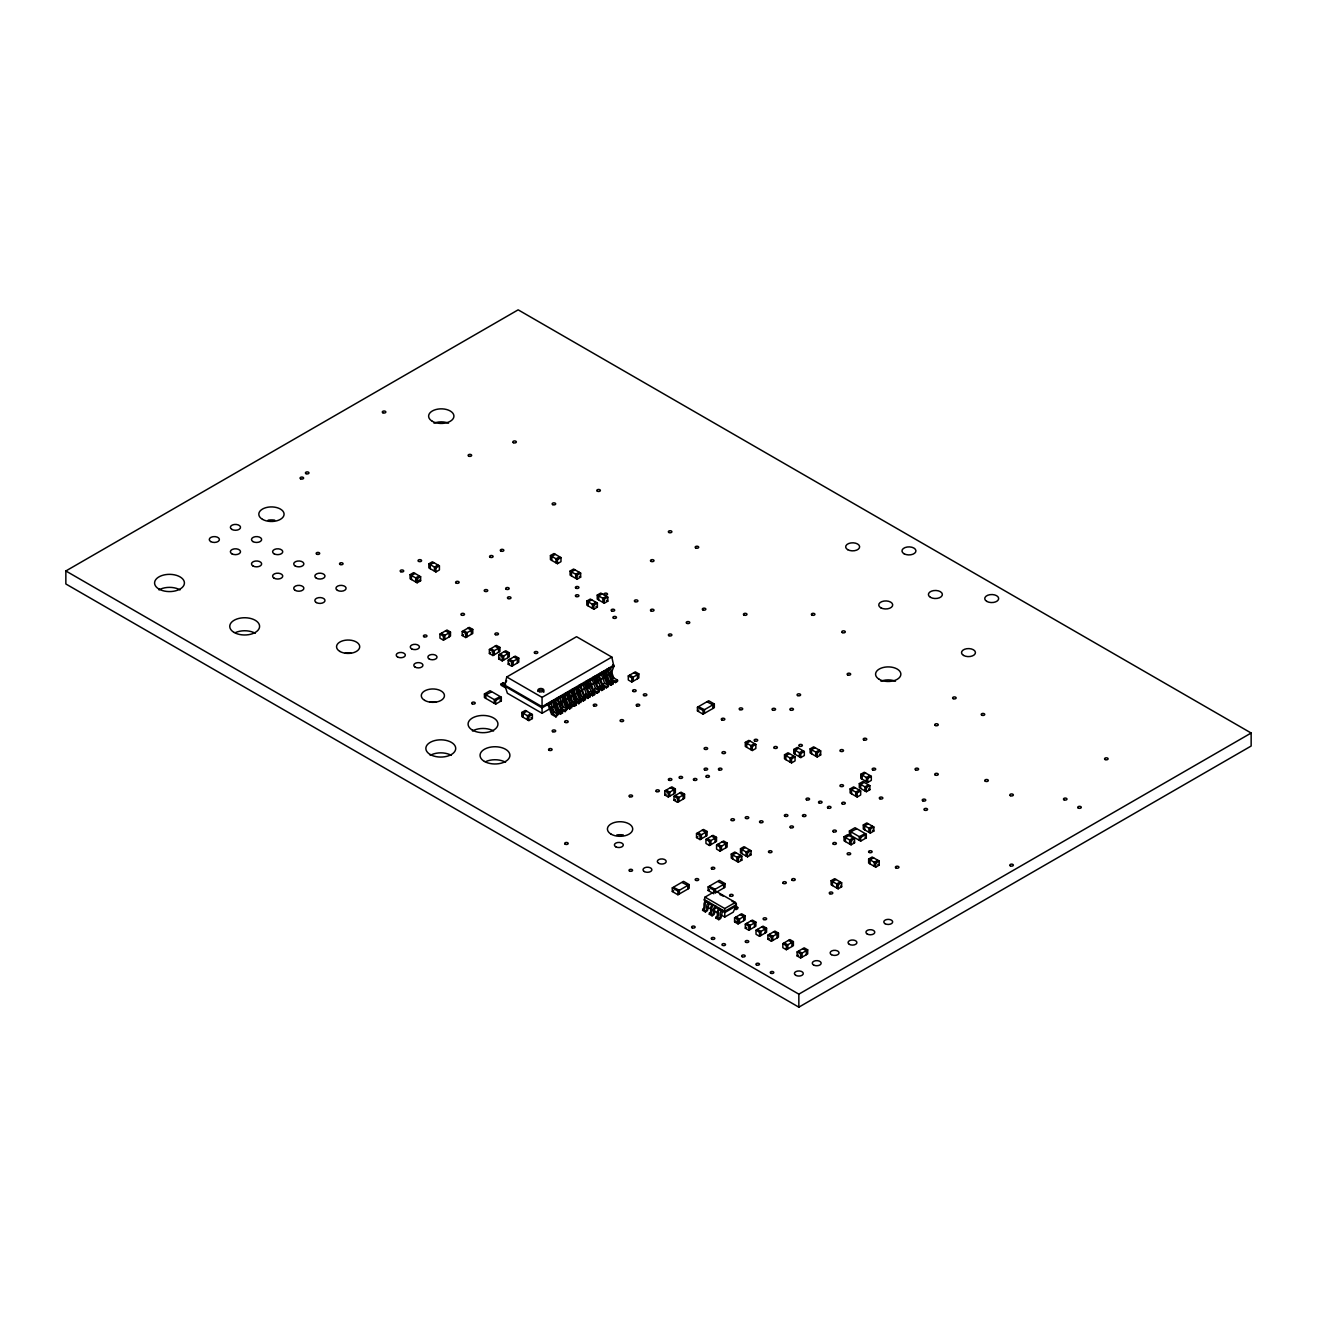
<?xml version="1.0" encoding="UTF-8"?>
<svg xmlns="http://www.w3.org/2000/svg" width="1317" height="1317" viewBox="0 0 1317 1317"><rect width="100%" height="100%" fill="white"/><g stroke="black" fill="none" stroke-linecap="round" stroke-linejoin="round"><path stroke-width="1.5" d="M703.986 908.137L704.002 903.972A2.486 1.432 -60 0 1 705.517 901.338L706.455 900.779L705.402 902.721M706.801 909.751L706.817 905.586A2.486 1.432 -60 0 1 708.332 902.968L709.27 902.408L707.855 909.125A1.745 1.004 -60 0 1 706.636 911.249L705.402 911.957L702.587 910.343L703.838 908.384M710.67 911.99L710.686 907.825A2.486 1.432 -60 0 1 712.201 905.207L713.139 904.647L711.937 906.804M713.485 913.619L713.501 909.454A2.486 1.432 -60 0 1 715.016 906.82L715.954 906.277L715.954 907.495L724.762 912.566L736.022 906.063L736.022 904.845L735.347 902.408L715.608 891.016L705.023 897.124L704.348 899.56L704.348 900.779L713.139 905.866M717.353 915.858L717.37 911.693A2.486 1.432 -60 0 1 718.901 909.059L719.823 908.5L718.621 910.656M718.423 911.249L718.423 915.216A1.745 1.004 -60 0 1 717.353 917.241M720.169 917.472L720.185 913.307A2.486 1.432 -60 0 1 721.716 910.689L722.638 910.129L721.239 916.846A1.745 1.004 -60 0 1 720.004 918.97L718.769 919.678L715.954 918.064L717.205 916.105M504.757 685.12L506.765 676.987L576.55 636.704L611.845 657.084L613.854 666.418L611.22 673.333L542.061 713.271L507.374 693.252L504.757 685.12L542.061 706.653L613.854 665.2L612.849 664.624M711.822 907.034L711.74 911.348A1.745 1.004 -60 0 1 710.653 913.389L709.27 914.196L710.522 912.253M705.253 902.935L705.039 907.495A1.745 1.004 -60 0 1 703.821 909.619L702.587 910.343M736.022 906.063L733.207 912.171L724.762 917.044L721.239 915.002M706.587 910.047L705.402 910.738L702.587 909.125M713.287 913.916L712.085 914.607L709.27 912.977M719.971 917.768L718.769 918.459L715.954 916.846M65.85 570.969L518.157 309.841L1251.15 733.026L1251.15 746.031L798.843 1007.159L65.85 583.974L65.85 570.969L798.843 994.154L1251.15 733.026M410.081 574.673L413.604 572.632L420.633 576.698L420.633 580.764L417.127 582.789L410.081 578.723L410.081 574.673L417.127 578.723L420.633 576.698M428.848 563.824L432.371 561.799L439.417 565.866L439.417 569.932L435.894 571.957L428.848 567.89L428.848 563.824L435.894 567.89L439.417 565.866M415.003 573.455L411.497 575.48L411.497 579.546M433.787 562.606L430.264 564.647L430.264 568.714M419.234 575.891L415.711 577.916L415.711 581.982L419.234 579.957L420.633 580.764M438.001 565.042L434.478 567.084L434.478 571.15M550.424 555.576L553.947 553.535L560.976 557.601L560.976 561.668L557.47 563.692L550.424 559.643L550.424 555.576L557.47 559.643L560.976 557.601M555.346 554.358L551.839 556.383L551.839 560.449M559.577 556.795L556.054 558.82L556.054 562.886M439.944 634.086L446.973 630.02L450.496 632.061L450.496 636.111L443.467 640.177L439.944 638.152L439.944 634.086L443.467 636.111L450.496 632.061M462.218 631.436L469.264 627.369L472.77 629.411L472.77 633.477L465.741 637.543L462.218 635.502L462.218 631.436L465.741 633.477L472.77 629.411M570.096 571.051L573.603 569.026L580.649 573.093L580.649 577.142L577.126 579.184L570.096 575.117L570.096 571.051L577.126 575.117L580.649 573.093M575.019 569.833L571.496 571.874L571.496 575.924M462.218 635.502L463.617 634.695M579.233 572.269L575.727 574.311L575.727 578.377M489.381 649.462L496.41 645.396L499.933 647.421L499.933 651.487L492.904 655.553L489.381 653.512L489.381 649.462L492.904 651.487L499.933 647.421M489.381 653.512L490.78 652.705M586.806 601.062L590.329 599.037L597.375 603.104L597.375 607.17L593.852 609.195L586.806 605.129L586.806 601.062L593.852 605.129L597.375 603.104M597.243 595.086L600.766 593.062L607.812 597.128L607.812 601.194L604.289 603.219L597.243 599.153L597.243 595.086L604.289 599.153L607.812 597.128M591.745 599.844L588.222 601.885L588.222 605.952M602.182 593.868L598.659 595.91L598.659 599.959M498.715 654.812L505.761 650.746L509.284 652.788L509.284 656.854L502.238 660.904L498.715 658.879L498.715 654.812L502.238 656.854L509.284 652.788M595.959 602.281L592.436 604.322L592.436 608.388M606.396 596.305L602.89 598.346L602.89 602.412M498.715 658.879L500.131 658.072M508.214 660.163L515.26 656.096L518.766 658.121L518.766 662.188L511.737 666.254L508.214 664.229L508.214 660.163L511.737 662.188L518.766 658.121M508.214 664.229L509.613 663.406M505.448 687.754L501.053 685.219L501.053 684L503.16 682.782L505.679 684.231M506.683 680.741L505.629 682.585M484.426 693.944L490.056 690.701L501.316 697.203L501.316 700.858L495.686 704.101L484.426 697.598L484.426 693.944L495.686 700.446L501.316 697.203M506.765 676.987L542.061 697.368L611.845 657.084M521.812 712.464L525.335 710.423L532.381 714.489L532.381 718.555L528.858 720.597L521.812 716.53L521.812 712.464L528.858 716.53L532.381 714.489M526.751 711.246L523.228 713.271L523.228 717.337M530.965 713.682L527.442 715.707L527.442 719.773M612.537 665.661L613.854 666.418L590.444 679.934L590.444 678.716L592.271 679.77L595.482 688.528L599.235 690.701L599.235 691.919L597.128 693.137L592.732 690.602L588.337 681.152L581.291 685.219L581.291 684L583.118 685.054L586.328 693.812L590.098 695.985L587.975 698.422L583.579 695.886L580.369 687.128L579.184 686.437L576.714 687.853L576.714 686.634L578.542 687.688L581.752 696.446L585.522 698.636L583.398 701.072L579.003 698.52L575.792 689.762L574.607 689.071L572.138 690.503L572.138 689.285L573.965 690.338L577.175 699.097L580.945 701.27L578.838 703.706L574.426 701.171L571.216 692.413L570.031 691.721L567.578 693.137L567.578 691.919L569.388 692.972L572.599 701.731L576.369 703.904L576.369 705.138L574.261 706.356L569.849 703.805L566.639 695.047L565.454 694.355L563.001 695.788L563.001 694.569L564.812 695.623L568.022 704.381L571.792 706.554L569.685 708.99L565.289 706.455L562.079 697.697L560.877 697.006L558.424 698.422L558.424 697.203L560.235 698.257L563.446 707.015L567.215 709.188L565.108 711.624L560.713 709.089L557.503 700.331L556.301 699.64L553.848 701.072L553.848 699.854L555.659 700.891L558.869 709.665L562.639 711.838L560.532 714.275L556.136 711.74L552.926 702.965L551.741 702.29L549.271 703.706L549.271 702.488L551.099 703.541L554.292 712.299L558.062 714.472L555.955 716.909L551.56 714.374L548.349 705.616L547.164 704.924L542.061 707.871L501.053 684M547.164 704.924L547.164 703.706L548.975 704.76L551.099 703.541M551.741 702.29L551.741 701.072L553.552 702.126L555.659 700.891M556.301 699.64L556.301 698.422L558.128 699.475L560.235 698.257M560.877 697.006L560.877 695.788L562.705 696.841L564.812 695.623M565.454 694.355L565.454 693.137L567.281 694.191L569.388 692.972M570.031 691.721L570.031 690.503L571.858 691.557L573.965 690.338M574.607 689.071L574.607 687.853L576.434 688.906L578.542 687.688M579.184 686.437L579.184 685.219L581.011 686.272L583.118 685.054M585.571 683.622L587.695 682.404L590.905 691.178L594.675 693.351L594.675 694.569L592.551 695.788L588.156 693.252L583.76 682.585L585.571 683.622L588.781 692.396L592.551 694.569L594.675 693.351M588.337 681.152L588.337 679.934L590.148 680.988L592.271 679.77M594.724 678.354L596.848 677.119L600.058 685.894L603.812 688.067L603.812 689.285L601.704 690.503L597.309 687.968L592.913 677.3L594.724 678.354L597.934 687.112L601.704 689.285L603.812 688.067M599.301 675.703L601.408 674.485L604.618 683.243L608.388 685.416L608.388 686.634L606.281 687.853L601.885 685.317L597.49 674.65L599.301 675.703L602.511 684.461L606.281 686.634L608.388 685.416M603.877 673.069L605.985 671.851L609.195 680.609L612.965 682.782L612.965 684L610.858 685.219L606.462 682.683L602.05 672.016L603.877 673.069L607.088 681.827L610.858 684L612.965 682.782M608.454 670.419L610.561 669.201L613.771 677.959L617.541 680.132L617.541 681.35L615.434 682.585L611.039 680.033L606.627 669.365L608.454 670.419L611.664 679.177L615.434 681.35L617.541 680.132M548.975 704.76L552.185 713.518L554.292 712.299M553.552 702.126L556.762 710.884L558.869 709.665M558.128 699.475L561.338 708.233L563.446 707.015M562.705 696.841L565.915 705.599L568.022 704.381M567.281 694.191L570.491 702.949L572.599 701.731M571.858 691.557L575.068 700.315L577.175 699.097M576.434 688.906L579.645 697.664L581.752 696.446M581.011 686.272L584.221 695.03L586.328 693.812M588.781 692.396L590.905 691.178M590.148 680.988L593.358 689.746L595.482 688.528M597.934 687.112L600.058 685.894M602.511 684.461L604.618 683.243M607.088 681.827L609.195 680.609M611.664 679.177L613.771 677.959M552.185 713.518L555.955 715.691L558.062 714.472M556.762 710.884L560.532 713.057L562.639 711.838M561.338 708.233L565.108 710.406L567.215 709.188M565.915 705.599L569.685 707.772L571.792 706.554M570.491 702.949L574.261 705.138L576.369 703.904M575.068 700.315L578.838 702.488L580.945 701.27M579.645 697.664L583.398 699.854L585.522 698.636M584.221 695.03L587.975 697.203L590.098 695.985M593.358 689.746L597.128 691.919L599.235 690.701M628.291 675.917L635.337 671.851L638.844 673.892L638.844 677.942L631.814 682.008L628.291 679.984L628.291 675.917L631.814 677.942L638.844 673.892M697.434 707.245L708.694 700.743L714.324 704.002L714.324 707.657L703.064 714.16L697.434 710.917L697.434 707.245L703.064 710.505L714.324 704.002M697.434 710.917L698.833 710.093M745.29 742.393L748.813 740.368L755.843 744.418L755.843 748.484L752.336 750.525L745.29 746.459L745.29 742.393L752.336 746.459L755.843 744.418M750.213 741.175L746.706 743.2L746.706 747.266M664.789 790.908L671.835 786.842L675.358 788.883L675.358 792.949L668.312 796.999L664.789 794.974L664.789 790.908L668.312 792.949L675.358 788.883M664.789 794.974L666.204 794.167M754.443 743.611L750.92 745.652L750.92 749.702M674.024 796.225L681.054 792.159L684.577 794.2L684.577 798.267L677.547 802.333L674.024 800.292L674.024 796.225L677.547 798.267L684.577 794.2M674.024 800.292L675.423 799.485M784.504 754.789L788.01 752.764L795.056 756.831L795.056 760.897L791.533 762.922L784.504 758.855L784.504 754.789L791.533 758.855L795.056 756.831M793.772 749.455L797.279 747.414L804.325 751.48L804.325 755.546L800.802 757.588L793.772 753.522L793.772 749.455L800.802 753.522L804.325 751.48M789.426 753.571L785.903 755.612L785.903 759.679M798.695 748.237L795.172 750.262L795.172 754.328M793.641 756.007L790.134 758.049L790.134 762.115M802.909 750.674L799.403 752.698L799.403 756.765M810.12 748.863L813.643 746.838L820.689 750.904L820.689 754.97L817.166 756.995L810.12 752.929L810.12 748.863L817.166 752.929L820.689 750.904M815.058 747.644L811.535 749.686L811.535 753.736M819.273 750.081L815.75 752.122L815.75 756.188M696.512 833.513L703.541 829.447L707.064 831.471L707.064 835.538L700.035 839.604L696.512 837.563L696.512 833.513L700.035 835.538L707.064 831.471M696.512 837.563L697.911 836.756M705.961 839.39L713.007 835.324L716.514 837.349L716.514 841.415L709.484 845.481L705.961 843.456L705.961 839.39L709.484 841.415L716.514 837.349M716.563 845.037L723.593 840.97L727.116 842.995L727.116 847.061L720.086 851.128L716.563 849.103L716.563 845.037L720.086 847.061L727.116 842.995M860.758 774.297L864.281 772.256L871.311 776.322L871.311 780.388L867.804 782.413L860.758 778.347L860.758 774.297L867.804 778.347L871.311 776.322M865.681 773.063L862.174 775.104L862.174 779.17M672.296 887.856L683.556 881.353L689.186 884.612L689.186 888.267L677.926 894.77L672.296 891.51L672.296 887.856L677.926 891.115L689.186 884.612M731.264 854.058L734.787 852.017L741.833 856.083L741.833 860.149L738.31 862.174L731.264 858.124L731.264 854.058L738.31 858.124L741.833 856.083M740.483 848.724L743.99 846.699L751.036 850.766L751.036 854.832L747.513 856.857L740.483 852.79L740.483 848.724L747.513 852.79L751.036 850.766M736.203 852.84L732.68 854.865L732.68 858.931M745.406 847.506L741.883 849.547L741.883 853.614M869.911 775.515L866.388 777.54L866.388 781.607M672.296 891.51L673.711 890.704M850.123 788.899L853.646 786.875L860.676 790.924L860.676 794.991L857.169 797.032L850.123 792.966L850.123 788.899L857.169 792.966L860.676 790.924M859.31 783.599L862.833 781.574L869.862 785.64L869.862 789.706L866.356 791.731L859.31 787.665L859.31 783.599L866.356 787.665L869.862 785.64M855.046 787.681L851.539 789.706L851.539 793.772M864.232 782.38L860.709 784.422L860.709 788.488M749.62 849.942L746.113 851.984L746.113 856.05M740.417 855.276L736.894 857.301L736.894 861.367M859.277 790.118L855.754 792.143L855.754 796.209M868.463 784.817L864.94 786.858L864.94 790.924M725.041 883.592L713.781 890.094L713.781 893.749L708.151 890.506L708.151 886.851L719.411 880.349L725.041 883.592L725.041 887.263L716.892 891.971M708.151 890.506L709.567 889.699M715.954 907.495L714.571 908.895L714.555 912.977A1.745 1.004 -60 0 1 713.32 915.117L712.085 915.825L709.27 914.196M849.399 830.961L855.029 827.702L866.29 834.204L866.29 837.859L860.659 841.119L849.399 834.616L849.399 830.961L860.659 837.464L866.29 834.204M863.293 824.969L866.8 822.927L873.846 826.994L873.846 831.06L870.323 833.101L863.293 829.035L863.293 824.969L870.323 829.035L873.846 826.994M844.032 836.723L847.555 834.682L854.585 838.748L854.585 842.814L851.078 844.839L844.032 840.773L844.032 836.723L851.078 840.773L854.585 838.748M868.216 823.751L864.693 825.775L864.693 829.842M848.955 835.488L845.448 837.53L845.448 841.596M705.023 897.124L724.762 908.532L735.347 902.408M733.898 903.627L734.837 903.1A2.486 1.432 -60 0 1 736.351 903.989L736.368 908.121M736.022 904.845L724.762 911.348L704.348 899.56M872.43 826.187L868.924 828.212L868.924 832.278M853.186 837.941L849.663 839.966L849.663 844.032M715.954 918.064L717.189 917.34M736.582 908.187L737.767 907.495L736.549 909.421A1.745 1.004 -60 0 1 735.314 908.714M734.573 917.834L741.603 913.768L745.126 915.792L745.126 919.859L738.08 923.925L734.573 921.9L734.573 917.834L738.08 919.859L745.126 915.792M734.573 921.9L735.973 921.077L739.495 923.118L739.495 919.052L735.973 917.011M745.307 924.155L752.353 920.089L755.876 922.114L755.876 926.18L748.83 930.246L745.307 928.205L745.307 924.155L748.83 926.18L755.876 922.114M745.307 928.205L746.723 927.398M831.109 880.711L834.632 878.669L841.662 882.736L841.662 886.802L838.139 888.827L831.109 884.761L831.109 880.711L838.139 884.761L841.662 882.736M868.644 859.03L872.167 857.005L879.213 861.055L879.213 865.121L875.69 867.162L868.644 863.096L868.644 859.03L875.69 863.096L879.213 861.055M836.032 879.493L832.509 881.517L832.509 885.584M873.583 857.811L870.06 859.836L870.06 863.903M756.024 930.214L763.053 926.147L766.576 928.189L766.576 932.255L759.53 936.305L756.024 934.28L756.024 930.214L759.53 932.255L766.576 928.189M840.262 881.929L836.739 883.954L836.739 888.02M877.797 860.248L874.274 862.273L874.274 866.339M767.893 935.152L774.923 931.086L778.446 933.111L778.446 937.177L771.4 941.243L767.893 939.219L767.893 935.152L771.4 937.177L778.446 933.111M767.893 939.219L769.293 938.395M782.841 943.631L789.871 939.564L793.394 941.606L793.394 945.672L786.348 949.722L782.841 947.697L782.841 943.631L786.348 945.672L793.394 941.606M797.131 951.895L804.177 947.828L807.7 949.853L807.7 953.92L800.654 957.986L797.131 955.961L797.131 951.895L800.654 953.92L807.7 949.853M797.131 955.961L798.546 955.138M721.272 895.478L721.469 895.379A2.486 1.432 -60 0 1 722.984 896.268M579.233 576.336L580.649 577.142M606.396 600.371L607.812 601.194M595.959 606.347L597.375 607.17M819.273 754.147L820.689 754.97M868.463 788.883L869.862 789.706M633.921 672.658L637.444 674.699L637.444 678.765M629.691 675.111L633.214 677.136L633.214 681.202M610.561 669.201L608.75 668.147L608.75 669.365M605.985 671.851L604.174 670.797L604.174 672.016M872.43 830.253L873.846 831.06M601.408 674.485L599.597 673.431L599.597 674.65M610.034 682.305L612.965 684M596.848 677.119L595.021 676.082L595.021 677.3M864.874 837.052L866.29 837.859M600.881 687.589L603.812 689.285M587.695 682.404L585.867 681.35L585.867 682.585M853.186 841.991L854.585 842.814M591.728 692.874L594.675 694.569M587.168 695.508L590.098 697.203M877.797 864.314L879.213 865.121M467.848 628.193L471.371 630.217L471.371 634.284M495.011 646.203L498.534 648.227L498.534 652.294M504.345 651.569L507.868 653.594L507.868 657.66M513.844 656.903L517.367 658.944L517.367 662.994M582.591 698.158L585.522 699.854M463.617 630.629L467.14 632.654L467.14 636.72M509.613 659.34L513.136 661.381L513.136 665.447M490.78 648.639L494.303 650.68L494.303 654.73M500.131 654.006L503.654 656.031L503.654 660.097M578.015 700.792L580.945 702.488M573.438 703.443L576.369 705.138M445.574 630.827L449.097 632.868L449.097 636.934M568.862 706.077L571.792 707.772M441.343 633.279L444.866 635.304L444.866 639.371M559.709 711.361L562.639 713.057M670.419 787.665L673.942 789.69L673.942 793.756M679.654 792.982L683.177 795.007L683.177 799.073M840.262 885.995L841.662 886.802M666.204 790.101L669.727 792.126L669.727 796.192M675.423 795.419L678.946 797.443L678.946 801.51M499.917 700.035L501.316 700.858M530.965 717.749L532.381 718.555M749.62 854.009L751.036 854.832M702.142 830.253L705.665 832.278L705.665 836.344M722.193 841.777L725.716 843.818L725.716 847.885M711.592 836.13L715.115 838.172L715.115 842.221M697.911 832.69L701.434 834.731L701.434 838.781M717.963 844.213L721.486 846.255L721.486 850.321M707.361 838.567L710.884 840.608L710.884 844.674M740.417 859.342L741.833 860.149M708.151 886.851L713.781 890.094M734.952 905.866L737.767 907.495M734.952 907.084L737.767 908.714M773.523 931.893L777.03 933.934L777.03 938M788.471 940.387L791.978 942.412L791.978 946.479M802.761 948.635L806.284 950.676L806.284 954.743M740.203 914.574L743.71 916.616L743.71 920.682M750.937 920.896L754.46 922.937L754.46 926.987M761.654 926.97L765.161 928.995L765.161 933.062M784.241 942.824L787.764 944.849L787.764 948.915M798.546 951.072L802.069 953.113L802.069 957.179M769.293 934.329L772.816 936.371L772.816 940.437M746.723 923.332L750.246 925.374L750.246 929.423M757.423 929.407L760.946 931.432L760.946 935.498M707.163 906.886L717.716 912.977M610.578 671.802L612.504 677.07M605.359 672.691L608.569 681.465M596.206 677.975L598.132 683.243M587.053 683.26L588.979 688.528M577.916 688.544L580.484 695.557M573.339 691.195L576.55 699.953M568.763 693.829L571.331 700.842M564.186 696.463L567.397 705.237M560.252 700.858L562.178 706.126M555.033 701.747L558.243 710.522M551.099 706.142L553.025 711.41M733.553 902.573L733.536 902.359A2.486 1.432 -60 0 0 732.022 901.486M720.185 894.852L720.169 894.638A2.486 1.432 -60 0 0 719.658 893.749M875.69 863.096L875.69 867.162M870.323 829.035L870.323 833.101M867.804 778.347L867.804 782.413M866.356 787.665L866.356 791.731M864.874 833.809L859.244 836.641L859.244 840.295M860.659 837.464L860.659 841.119M857.169 792.966L857.169 797.032M856.429 828.92L850.798 831.768L850.798 835.422M851.078 840.773L851.078 844.839M838.139 884.761L838.139 888.827M817.166 752.929L817.166 756.995M800.802 753.522L800.802 757.588M800.654 953.92L800.654 957.986M798.843 994.154L798.843 1007.159M791.533 758.855L791.533 762.922M786.348 945.672L786.348 949.722M771.4 937.177L771.4 941.243M759.53 932.255L759.53 936.305M752.336 746.459L752.336 750.525M748.83 926.18L748.83 930.246M747.513 852.79L747.513 856.857M738.31 858.124L738.31 862.174M738.08 919.859L738.08 923.925M724.762 908.532L724.762 917.044M723.642 888.07L723.642 884.415L718.012 881.567M720.086 847.061L720.086 851.128M718.769 918.459L718.769 919.678M715.608 891.016L715.608 893.058M715.197 892.531L715.197 889.288L709.567 886.44M712.909 708.464L712.909 704.809L707.278 701.961M712.085 914.607L712.085 915.825M709.484 841.415L709.484 845.481M705.402 910.738L705.402 911.957M704.463 713.353L704.463 709.682L698.833 706.85M703.064 710.505L703.064 714.16M700.035 835.538L700.035 839.604M687.787 889.074L687.787 885.419L682.157 882.571M679.342 893.963L679.342 890.292L673.711 887.46M677.926 891.115L677.926 894.77M677.547 798.267L677.547 802.333M668.312 792.949L668.312 796.999M631.814 677.942L631.814 682.008M615.434 681.35L615.434 682.585M610.858 684L610.858 685.219M606.281 686.634L606.281 687.853M604.289 599.153L604.289 603.219M601.704 689.285L601.704 690.503M597.128 691.919L597.128 693.137M593.852 605.129L593.852 609.195M592.551 694.569L592.551 695.788M587.975 697.203L587.975 698.422M583.398 699.854L583.398 701.072M578.838 702.488L578.838 703.706M577.126 575.117L577.126 579.184M574.261 705.138L574.261 706.356M569.685 707.772L569.685 708.99M565.108 710.406L565.108 711.624M560.532 713.057L560.532 714.275M557.47 559.643L557.47 563.692M555.955 715.691L555.955 716.909M542.061 697.368L542.061 713.271M528.858 716.53L528.858 720.597M511.737 662.188L511.737 666.254M503.16 682.782L503.16 684M502.238 656.854L502.238 660.904M499.917 696.792L494.287 699.64L494.287 703.294M495.686 700.446L495.686 704.101M492.904 651.487L492.904 655.553M491.471 691.919L485.841 694.767L485.841 698.422M465.741 633.477L465.741 637.543M443.467 636.111L443.467 640.177M435.894 567.89L435.894 571.957M417.127 578.723L417.127 582.789M880.958 681.218A12.643 7.293 0 0 1 895.494 681.218M434.017 423.185A12.643 7.293 0 0 1 448.554 423.185M616.784 834.962A12.643 7.293 0 0 1 623.336 834.962M268.174 520.166A12.643 7.293 0 0 1 274.71 520.166M158.945 589.884A14.931 8.626 0 0 1 180.05 589.884M235.562 632.539A14.931 8.626 0 0 1 255.235 633.279M430.247 755.365A14.915 8.61 0 0 1 451.336 755.365M485.874 761.539A14.915 8.61 0 0 1 505.547 762.263M472.474 730.984A14.915 8.61 0 0 1 493.579 730.984M345.12 653.248A11.59 6.7 0 0 1 351.129 653.248M429.869 702.175A11.59 6.7 0 0 1 435.861 702.175M537.995 691.392A2.98 1.729 0 0 1 541.649 690.174A2.98 1.729 0 0 1 543.756 692.281M879.295 679.358A12.643 7.293 0 0 0 900.433 676.082A12.643 7.293 0 0 0 884.958 667.143A12.643 7.293 0 0 0 879.295 679.358M432.338 421.308A12.643 7.293 0 0 0 453.492 418.032A12.643 7.293 0 0 0 438.018 409.093A12.643 7.293 0 0 0 432.338 421.308M611.121 834.171A12.643 7.293 0 0 0 632.275 830.912A12.643 7.293 0 0 0 616.784 821.973A12.643 7.293 0 0 0 611.121 834.171M262.511 519.359A12.643 7.293 0 0 0 283.649 516.099A12.643 7.293 0 0 0 268.174 507.16A12.643 7.293 0 0 0 262.511 519.359M615.714 846.782A4.428 2.552 0 0 0 623.139 845.646A4.428 2.552 0 0 0 617.706 842.501A4.428 2.552 0 0 0 615.714 846.782M644.326 871.558A4.428 2.552 0 0 0 651.734 870.405A4.428 2.552 0 0 0 646.318 867.277A4.428 2.552 0 0 0 644.326 871.558M658.632 863.293A4.428 2.552 0 0 0 666.04 862.158A4.428 2.552 0 0 0 660.607 859.013A4.428 2.552 0 0 0 658.632 863.293M158.945 589.061A14.931 8.626 0 0 0 183.919 585.192A14.931 8.626 0 0 0 165.629 574.64A14.931 8.626 0 0 0 158.945 589.061M234.113 632.456A14.931 8.626 0 0 0 259.087 628.604A14.931 8.626 0 0 0 240.813 618.035A14.931 8.626 0 0 0 234.113 632.456M718.934 769.869A1.778 1.021 0 0 0 721.897 769.408A1.778 1.021 0 0 0 719.724 768.157A1.778 1.021 0 0 0 718.934 769.869M620.603 721.354A1.778 1.021 0 0 0 623.567 720.909A1.778 1.021 0 0 0 621.394 719.642A1.778 1.021 0 0 0 620.603 721.354M534.784 653.232A1.778 1.021 0 0 0 537.748 652.771A1.778 1.021 0 0 0 535.575 651.52A1.778 1.021 0 0 0 534.784 653.232M484.722 591.3A1.778 1.021 0 0 0 487.685 590.856A1.778 1.021 0 0 0 485.529 589.588A1.778 1.021 0 0 0 484.722 591.3M790.43 827.669A1.778 1.021 0 0 0 793.394 827.208A1.778 1.021 0 0 0 791.237 825.957A1.778 1.021 0 0 0 790.43 827.669M763.613 919.529A1.778 1.021 0 0 0 766.576 919.085A1.778 1.021 0 0 0 764.42 917.817A1.778 1.021 0 0 0 763.613 919.529M847.654 854.503A1.778 1.021 0 0 0 850.617 854.058A1.778 1.021 0 0 0 848.444 852.79A1.778 1.021 0 0 0 847.654 854.503M935.251 725.486A1.778 1.021 0 0 0 938.214 725.025A1.778 1.021 0 0 0 936.041 723.774A1.778 1.021 0 0 0 935.251 725.486M1078.277 808.062A1.778 1.021 0 0 0 1081.241 807.601A1.778 1.021 0 0 0 1079.067 806.35A1.778 1.021 0 0 0 1078.277 808.062M468.638 456.094A1.778 1.021 0 0 0 471.601 455.633A1.778 1.021 0 0 0 469.428 454.381A1.778 1.021 0 0 0 468.638 456.094M1063.971 799.798A1.778 1.021 0 0 0 1066.935 799.353A1.778 1.021 0 0 0 1064.762 798.102A1.778 1.021 0 0 0 1063.971 799.798M650.993 561.371A1.778 1.021 0 0 0 653.956 560.91A1.778 1.021 0 0 0 651.783 559.659A1.778 1.021 0 0 0 650.993 561.371M552.663 504.609A1.778 1.021 0 0 0 555.626 504.148A1.778 1.021 0 0 0 553.453 502.896A1.778 1.021 0 0 0 552.663 504.609M743.957 615.055A1.778 1.021 0 0 0 746.92 614.595A1.778 1.021 0 0 0 744.747 613.343A1.778 1.021 0 0 0 743.957 615.055M847.654 674.913A1.778 1.021 0 0 0 850.617 674.452A1.778 1.021 0 0 0 848.444 673.201A1.778 1.021 0 0 0 847.654 674.913M382.819 412.748A1.778 1.021 0 0 0 385.782 412.287A1.778 1.021 0 0 0 383.609 411.036A1.778 1.021 0 0 0 382.819 412.748M495.455 634.662A1.778 1.021 0 0 0 498.419 634.201A1.778 1.021 0 0 0 496.246 632.95A1.778 1.021 0 0 0 495.455 634.662M423.942 636.72A1.778 1.021 0 0 0 426.906 636.259A1.778 1.021 0 0 0 424.733 635.008A1.778 1.021 0 0 0 423.942 636.72M461.477 615.055A1.778 1.021 0 0 0 464.457 614.595A1.778 1.021 0 0 0 462.283 613.343A1.778 1.021 0 0 0 461.477 615.055M679.588 778.133A1.778 1.021 0 0 0 682.552 777.672A1.778 1.021 0 0 0 680.395 776.421A1.778 1.021 0 0 0 679.588 778.133M819.042 802.909A1.778 1.021 0 0 0 822.006 802.448A1.778 1.021 0 0 0 819.832 801.197A1.778 1.021 0 0 0 819.042 802.909M633.115 691.425A1.778 1.021 0 0 0 636.078 690.964A1.778 1.021 0 0 0 633.905 689.713A1.778 1.021 0 0 0 633.115 691.425M513.334 442.677A1.778 1.021 0 0 0 516.297 442.216A1.778 1.021 0 0 0 514.124 440.965A1.778 1.021 0 0 0 513.334 442.677M1105.095 759.547A1.778 1.021 0 0 0 1108.058 759.086A1.778 1.021 0 0 0 1105.885 757.835A1.778 1.021 0 0 0 1105.095 759.547M953.129 698.652A1.778 1.021 0 0 0 956.093 698.191A1.778 1.021 0 0 0 953.92 696.94A1.778 1.021 0 0 0 953.129 698.652M981.725 715.164A1.778 1.021 0 0 0 984.688 714.703A1.778 1.021 0 0 0 982.531 713.452A1.778 1.021 0 0 0 981.725 715.164M668.871 532.48A1.778 1.021 0 0 0 671.835 532.019A1.778 1.021 0 0 0 669.662 530.767A1.778 1.021 0 0 0 668.871 532.48M695.689 547.954A1.778 1.021 0 0 0 698.652 547.493A1.778 1.021 0 0 0 696.479 546.242A1.778 1.021 0 0 0 695.689 547.954M597.358 491.192A1.778 1.021 0 0 0 600.322 490.731A1.778 1.021 0 0 0 598.148 489.48A1.778 1.021 0 0 0 597.358 491.192M811.898 615.055A1.778 1.021 0 0 0 814.861 614.595A1.778 1.021 0 0 0 812.688 613.343A1.778 1.021 0 0 0 811.898 615.055M842.287 632.588A1.778 1.021 0 0 0 845.251 632.144A1.778 1.021 0 0 0 843.078 630.876A1.778 1.021 0 0 0 842.287 632.588M1010.337 865.862A1.778 1.021 0 0 0 1013.3 865.401A1.778 1.021 0 0 0 1011.127 864.15A1.778 1.021 0 0 0 1010.337 865.862M695.689 880.316A1.778 1.021 0 0 0 698.652 879.855A1.778 1.021 0 0 0 696.479 878.604A1.778 1.021 0 0 0 695.689 880.316M711.773 939.153A1.778 1.021 0 0 0 714.736 938.692A1.778 1.021 0 0 0 712.563 937.441A1.778 1.021 0 0 0 711.773 939.153M692.116 927.794A1.778 1.021 0 0 0 695.08 927.333A1.778 1.021 0 0 0 692.907 926.081A1.778 1.021 0 0 0 692.116 927.794M833.348 831.801A1.778 1.021 0 0 0 836.311 831.34A1.778 1.021 0 0 0 834.138 830.089A1.778 1.021 0 0 0 833.348 831.801M629.542 871.031A1.778 1.021 0 0 0 632.506 870.57A1.778 1.021 0 0 0 630.333 869.319A1.778 1.021 0 0 0 629.542 871.031M472.21 703.821A1.778 1.021 0 0 0 475.174 703.36A1.778 1.021 0 0 0 473.001 702.109A1.778 1.021 0 0 0 472.21 703.821M722.506 945.343A1.778 1.021 0 0 0 725.469 944.882A1.778 1.021 0 0 0 723.296 943.631A1.778 1.021 0 0 0 722.506 945.343M742.162 956.702A1.778 1.021 0 0 0 745.126 956.241A1.778 1.021 0 0 0 742.969 954.99A1.778 1.021 0 0 0 742.162 956.702M869.105 852.445A1.778 1.021 0 0 0 872.068 851.984A1.778 1.021 0 0 0 869.895 850.733A1.778 1.021 0 0 0 869.105 852.445M418.576 561.371A1.778 1.021 0 0 0 421.539 560.91A1.778 1.021 0 0 0 419.366 559.659A1.778 1.021 0 0 0 418.576 561.371M400.697 571.693A1.778 1.021 0 0 0 403.66 571.232A1.778 1.021 0 0 0 401.487 569.981A1.778 1.021 0 0 0 400.697 571.693M456.126 583.052A1.778 1.021 0 0 0 459.09 582.591A1.778 1.021 0 0 0 456.917 581.34A1.778 1.021 0 0 0 456.126 583.052M756.468 964.949A1.778 1.021 0 0 0 759.432 964.488A1.778 1.021 0 0 0 757.259 963.237A1.778 1.021 0 0 0 756.468 964.949M770.774 973.214A1.778 1.021 0 0 0 773.737 972.753A1.778 1.021 0 0 0 771.564 971.502A1.778 1.021 0 0 0 770.774 973.214M711.773 868.957A1.778 1.021 0 0 0 714.736 868.496A1.778 1.021 0 0 0 712.563 867.244A1.778 1.021 0 0 0 711.773 868.957M593.786 705.879A1.778 1.021 0 0 0 596.749 705.418A1.778 1.021 0 0 0 594.576 704.167A1.778 1.021 0 0 0 593.786 705.879M754.674 740.977A1.778 1.021 0 0 0 757.654 740.516A1.778 1.021 0 0 0 755.481 739.265A1.778 1.021 0 0 0 754.674 740.977M721.815 719.938A1.778 1.021 0 0 0 724.778 719.477A1.778 1.021 0 0 0 722.605 718.226A1.778 1.021 0 0 0 721.815 719.938M799.37 746.13A1.778 1.021 0 0 0 802.333 745.669A1.778 1.021 0 0 0 800.176 744.418A1.778 1.021 0 0 0 799.37 746.13M739.693 709.616A1.778 1.021 0 0 0 742.656 709.155A1.778 1.021 0 0 0 740.483 707.904A1.778 1.021 0 0 0 739.693 709.616M879.822 798.777A1.778 1.021 0 0 0 882.785 798.316A1.778 1.021 0 0 0 880.629 797.065A1.778 1.021 0 0 0 879.822 798.777M829.776 893.733A1.778 1.021 0 0 0 832.739 893.272A1.778 1.021 0 0 0 830.566 892.021A1.778 1.021 0 0 0 829.776 893.733M895.922 867.936A1.778 1.021 0 0 0 898.885 867.475A1.778 1.021 0 0 0 896.712 866.224A1.778 1.021 0 0 0 895.922 867.936M575.908 596.469A1.778 1.021 0 0 0 578.871 596.008A1.778 1.021 0 0 0 576.698 594.757A1.778 1.021 0 0 0 575.908 596.469M613.442 618.15A1.778 1.021 0 0 0 616.405 617.689A1.778 1.021 0 0 0 614.249 616.438A1.778 1.021 0 0 0 613.442 618.15M772.552 710.011A1.778 1.021 0 0 0 775.515 709.55A1.778 1.021 0 0 0 773.359 708.299A1.778 1.021 0 0 0 772.552 710.011M704.628 749.225A1.778 1.021 0 0 0 707.591 748.764A1.778 1.021 0 0 0 705.418 747.513A1.778 1.021 0 0 0 704.628 749.225M784.883 816.211A1.778 1.021 0 0 0 787.846 815.75A1.778 1.021 0 0 0 785.673 814.499A1.778 1.021 0 0 0 784.883 816.211M802.958 816.326A1.778 1.021 0 0 0 805.922 815.865A1.778 1.021 0 0 0 803.749 814.614A1.778 1.021 0 0 0 802.958 816.326M722.506 753.357A1.778 1.021 0 0 0 725.469 752.896A1.778 1.021 0 0 0 723.296 751.645A1.778 1.021 0 0 0 722.506 753.357M575.908 588.205A1.778 1.021 0 0 0 578.871 587.744A1.778 1.021 0 0 0 576.698 586.493A1.778 1.021 0 0 0 575.908 588.205M611.664 610.923A1.778 1.021 0 0 0 614.627 610.462A1.778 1.021 0 0 0 612.454 609.211A1.778 1.021 0 0 0 611.664 610.923M790.43 710.011A1.778 1.021 0 0 0 793.394 709.55A1.778 1.021 0 0 0 791.237 708.299A1.778 1.021 0 0 0 790.43 710.011M915.578 769.869A1.778 1.021 0 0 0 918.542 769.408A1.778 1.021 0 0 0 916.369 768.157A1.778 1.021 0 0 0 915.578 769.869M634.893 601.622A1.778 1.021 0 0 0 637.856 601.178A1.778 1.021 0 0 0 635.699 599.91A1.778 1.021 0 0 0 634.893 601.622M863.738 739.94A1.778 1.021 0 0 0 866.701 739.479A1.778 1.021 0 0 0 864.528 738.228A1.778 1.021 0 0 0 863.738 739.94M872.677 769.869A1.778 1.021 0 0 0 875.64 769.408A1.778 1.021 0 0 0 873.467 768.157A1.778 1.021 0 0 0 872.677 769.869M840.493 751.299A1.778 1.021 0 0 0 843.456 750.838A1.778 1.021 0 0 0 841.283 749.587A1.778 1.021 0 0 0 840.493 751.299M650.993 610.923A1.778 1.021 0 0 0 653.956 610.462A1.778 1.021 0 0 0 651.783 609.211A1.778 1.021 0 0 0 650.993 610.923M935.251 775.038A1.778 1.021 0 0 0 938.214 774.577A1.778 1.021 0 0 0 936.041 773.326A1.778 1.021 0 0 0 935.251 775.038M731.445 820.442A1.778 1.021 0 0 0 734.409 819.997A1.778 1.021 0 0 0 732.236 818.73A1.778 1.021 0 0 0 731.445 820.442M668.871 780.191A1.778 1.021 0 0 0 671.835 779.73A1.778 1.021 0 0 0 669.662 778.479A1.778 1.021 0 0 0 668.871 780.191M797.592 695.557A1.778 1.021 0 0 0 800.555 695.096A1.778 1.021 0 0 0 798.382 693.845A1.778 1.021 0 0 0 797.592 695.557M693.894 780.191A1.778 1.021 0 0 0 696.858 779.73A1.778 1.021 0 0 0 694.685 778.479A1.778 1.021 0 0 0 693.894 780.191M636.687 705.879A1.778 1.021 0 0 0 639.65 705.418A1.778 1.021 0 0 0 637.477 704.167A1.778 1.021 0 0 0 636.687 705.879M806.531 799.798A1.778 1.021 0 0 0 809.494 799.353A1.778 1.021 0 0 0 807.321 798.102A1.778 1.021 0 0 0 806.531 799.798M704.628 769.869A1.778 1.021 0 0 0 707.591 769.408A1.778 1.021 0 0 0 705.418 768.157A1.778 1.021 0 0 0 704.628 769.869M340.049 564.466A1.778 1.021 0 0 0 343.013 564.005A1.778 1.021 0 0 0 340.856 562.754A1.778 1.021 0 0 0 340.049 564.466M827.981 808.062A1.778 1.021 0 0 0 830.945 807.601A1.778 1.021 0 0 0 828.772 806.35A1.778 1.021 0 0 0 827.981 808.062M643.832 695.557A1.778 1.021 0 0 0 646.795 695.096A1.778 1.021 0 0 0 644.639 693.845A1.778 1.021 0 0 0 643.832 695.557M745.735 818.384A1.778 1.021 0 0 0 748.715 817.923A1.778 1.021 0 0 0 746.541 816.672A1.778 1.021 0 0 0 745.735 818.384M783.286 883.411A1.778 1.021 0 0 0 786.249 882.95A1.778 1.021 0 0 0 784.076 881.699A1.778 1.021 0 0 0 783.286 883.411M490.089 557.239A1.778 1.021 0 0 0 493.052 556.795A1.778 1.021 0 0 0 490.879 555.527A1.778 1.021 0 0 0 490.089 557.239M924.518 810.12A1.778 1.021 0 0 0 927.481 809.675A1.778 1.021 0 0 0 925.308 808.408A1.778 1.021 0 0 0 924.518 810.12M702.834 609.886A1.778 1.021 0 0 0 705.797 609.425A1.778 1.021 0 0 0 703.624 608.174A1.778 1.021 0 0 0 702.834 609.886M985.297 781.228A1.778 1.021 0 0 0 988.277 780.767A1.778 1.021 0 0 0 986.104 779.516A1.778 1.021 0 0 0 985.297 781.228M506.172 589.242A1.778 1.021 0 0 0 509.136 588.781A1.778 1.021 0 0 0 506.979 587.53A1.778 1.021 0 0 0 506.172 589.242M305.956 473.643A1.778 1.021 0 0 0 308.919 473.182A1.778 1.021 0 0 0 306.746 471.93A1.778 1.021 0 0 0 305.956 473.643M500.822 551.049A1.778 1.021 0 0 0 503.785 550.588A1.778 1.021 0 0 0 501.612 549.337A1.778 1.021 0 0 0 500.822 551.049M922.74 800.835A1.778 1.021 0 0 0 925.703 800.374A1.778 1.021 0 0 0 923.53 799.123A1.778 1.021 0 0 0 922.74 800.835M1010.337 795.682A1.778 1.021 0 0 0 1013.3 795.221A1.778 1.021 0 0 0 1011.127 793.97A1.778 1.021 0 0 0 1010.337 795.682M686.75 623.303A1.778 1.021 0 0 0 689.713 622.842A1.778 1.021 0 0 0 687.54 621.591A1.778 1.021 0 0 0 686.75 623.303M507.967 598.527A1.778 1.021 0 0 0 510.93 598.066A1.778 1.021 0 0 0 508.757 596.815A1.778 1.021 0 0 0 507.967 598.527M300.589 478.795A1.778 1.021 0 0 0 303.552 478.351A1.778 1.021 0 0 0 301.379 477.083A1.778 1.021 0 0 0 300.589 478.795M706.406 777.096A1.778 1.021 0 0 0 709.369 776.635A1.778 1.021 0 0 0 707.213 775.384A1.778 1.021 0 0 0 706.406 777.096M316.673 554.144A1.778 1.021 0 0 0 319.636 553.683A1.778 1.021 0 0 0 317.463 552.432A1.778 1.021 0 0 0 316.673 554.144M842.287 803.93A1.778 1.021 0 0 0 845.251 803.469A1.778 1.021 0 0 0 843.078 802.218A1.778 1.021 0 0 0 842.287 803.93M565.174 722.391A1.778 1.021 0 0 0 568.137 721.93A1.778 1.021 0 0 0 565.964 720.679A1.778 1.021 0 0 0 565.174 722.391M760.041 822.516A1.778 1.021 0 0 0 763.004 822.055A1.778 1.021 0 0 0 760.831 820.804A1.778 1.021 0 0 0 760.041 822.516M792.225 880.316A1.778 1.021 0 0 0 795.188 879.855A1.778 1.021 0 0 0 793.015 878.604A1.778 1.021 0 0 0 792.225 880.316M565.174 844.181A1.778 1.021 0 0 0 568.137 843.736A1.778 1.021 0 0 0 565.964 842.485A1.778 1.021 0 0 0 565.174 844.181M552.663 731.676A1.778 1.021 0 0 0 555.626 731.231A1.778 1.021 0 0 0 553.453 729.964A1.778 1.021 0 0 0 552.663 731.676M656.36 791.55A1.778 1.021 0 0 0 659.323 791.089A1.778 1.021 0 0 0 657.15 789.838A1.778 1.021 0 0 0 656.36 791.55M668.871 635.683A1.778 1.021 0 0 0 671.835 635.238A1.778 1.021 0 0 0 669.662 633.987A1.778 1.021 0 0 0 668.871 635.683M604.503 594.856A1.778 1.021 0 0 0 607.466 594.395A1.778 1.021 0 0 0 605.31 593.144A1.778 1.021 0 0 0 604.503 594.856M745.735 942.248A1.778 1.021 0 0 0 748.715 941.787A1.778 1.021 0 0 0 746.541 940.536A1.778 1.021 0 0 0 745.735 942.248M730.112 896.07A1.778 1.021 0 0 0 733.075 895.609A1.778 1.021 0 0 0 730.919 894.358A1.778 1.021 0 0 0 730.112 896.07M833.348 844.181A1.778 1.021 0 0 0 836.311 843.736A1.778 1.021 0 0 0 834.138 842.485A1.778 1.021 0 0 0 833.348 844.181M768.98 852.445A1.778 1.021 0 0 0 771.943 851.984A1.778 1.021 0 0 0 769.77 850.733A1.778 1.021 0 0 0 768.98 852.445M774.347 748.204A1.778 1.021 0 0 0 777.31 747.743A1.778 1.021 0 0 0 775.137 746.492A1.778 1.021 0 0 0 774.347 748.204M840.493 786.381A1.778 1.021 0 0 0 843.456 785.936A1.778 1.021 0 0 0 841.283 784.669A1.778 1.021 0 0 0 840.493 786.381M629.542 796.703A1.778 1.021 0 0 0 632.506 796.258A1.778 1.021 0 0 0 630.333 794.991A1.778 1.021 0 0 0 629.542 796.703M549.09 750.262A1.778 1.021 0 0 0 552.053 749.801A1.778 1.021 0 0 0 549.88 748.55A1.778 1.021 0 0 0 549.09 750.262M316.327 602.56A5.07 2.93 0 0 0 324.822 601.243A5.07 2.93 0 0 0 318.599 597.655A5.07 2.93 0 0 0 316.327 602.56M295.206 590.362A5.07 2.93 0 0 0 303.7 589.045A5.07 2.93 0 0 0 297.477 585.456A5.07 2.93 0 0 0 295.206 590.362M274.084 578.179A5.07 2.93 0 0 0 282.579 576.862A5.07 2.93 0 0 0 276.372 573.274A5.07 2.93 0 0 0 274.084 578.179M252.979 565.981A5.07 2.93 0 0 0 261.474 564.664A5.07 2.93 0 0 0 255.251 561.075A5.07 2.93 0 0 0 252.979 565.981M231.858 553.798A5.07 2.93 0 0 0 240.352 552.481A5.07 2.93 0 0 0 234.13 548.893A5.07 2.93 0 0 0 231.858 553.798M210.753 541.6A5.07 2.93 0 0 0 219.231 540.283A5.07 2.93 0 0 0 213.025 536.694A5.07 2.93 0 0 0 210.753 541.6M337.432 590.362A5.07 2.93 0 0 0 345.927 589.045A5.07 2.93 0 0 0 339.72 585.456A5.07 2.93 0 0 0 337.432 590.362M316.327 578.179A5.07 2.93 0 0 0 324.822 576.862A5.07 2.93 0 0 0 318.599 573.274A5.07 2.93 0 0 0 316.327 578.179M295.206 565.981A5.07 2.93 0 0 0 303.7 564.664A5.07 2.93 0 0 0 297.477 561.075A5.07 2.93 0 0 0 295.206 565.981M274.084 553.798A5.07 2.93 0 0 0 282.579 552.481A5.07 2.93 0 0 0 276.372 548.893A5.07 2.93 0 0 0 274.084 553.798M252.979 541.6A5.07 2.93 0 0 0 261.474 540.283A5.07 2.93 0 0 0 255.251 536.694A5.07 2.93 0 0 0 252.979 541.6M231.858 529.418A5.07 2.93 0 0 0 240.352 528.101A5.07 2.93 0 0 0 234.13 524.512A5.07 2.93 0 0 0 231.858 529.418M904.038 553.749A6.964 4.017 0 0 0 915.694 551.938A6.964 4.017 0 0 0 907.166 547.016A6.964 4.017 0 0 0 904.038 553.749M847.736 549.683A6.964 4.017 0 0 0 859.392 547.872A6.964 4.017 0 0 0 850.848 542.95A6.964 4.017 0 0 0 847.736 549.683M880.81 607.795A6.964 4.017 0 0 0 892.465 605.985A6.964 4.017 0 0 0 883.937 601.062A6.964 4.017 0 0 0 880.81 607.795M986.779 601.392A6.964 4.017 0 0 0 998.434 599.597A6.964 4.017 0 0 0 989.907 594.675A6.964 4.017 0 0 0 986.779 601.392M930.461 597.342A6.964 4.017 0 0 0 942.132 595.531A6.964 4.017 0 0 0 933.588 590.609A6.964 4.017 0 0 0 930.461 597.342M963.55 655.438A6.964 4.017 0 0 0 975.206 653.644A6.964 4.017 0 0 0 966.678 648.721A6.964 4.017 0 0 0 963.55 655.438M430.247 754.542A14.915 8.61 0 0 0 455.205 750.674A14.915 8.61 0 0 0 436.931 740.121A14.915 8.61 0 0 0 430.247 754.542M484.442 761.456A14.915 8.61 0 0 0 509.399 757.588A14.915 8.61 0 0 0 491.126 747.035A14.915 8.61 0 0 0 484.442 761.456M472.474 730.161A14.915 8.61 0 0 0 497.431 726.293A14.915 8.61 0 0 0 479.158 715.74A14.915 8.61 0 0 0 472.474 730.161M795.715 975.321A4.428 2.552 0 0 0 803.123 974.185A4.428 2.552 0 0 0 797.69 971.041A4.428 2.552 0 0 0 795.715 975.321M813.593 964.999A4.428 2.552 0 0 0 821.001 963.863A4.428 2.552 0 0 0 815.569 960.719A4.428 2.552 0 0 0 813.593 964.999M831.471 954.677A4.428 2.552 0 0 0 838.88 953.541A4.428 2.552 0 0 0 833.447 950.397A4.428 2.552 0 0 0 831.471 954.677M849.35 944.355A4.428 2.552 0 0 0 856.758 943.219A4.428 2.552 0 0 0 851.325 940.091A4.428 2.552 0 0 0 849.35 944.355M867.228 934.033A4.428 2.552 0 0 0 874.636 932.897A4.428 2.552 0 0 0 869.204 929.769A4.428 2.552 0 0 0 867.228 934.033M885.09 923.711A4.428 2.552 0 0 0 892.514 922.575A4.428 2.552 0 0 0 887.082 919.447A4.428 2.552 0 0 0 885.09 923.711M429.21 658.994A4.577 2.65 0 0 0 436.865 657.809A4.577 2.65 0 0 0 431.252 654.565A4.577 2.65 0 0 0 429.21 658.994M411.612 648.837A4.577 2.65 0 0 0 419.267 647.651A4.577 2.65 0 0 0 413.67 644.408A4.577 2.65 0 0 0 411.612 648.837M397.536 656.953A4.577 2.65 0 0 0 405.192 655.767A4.577 2.65 0 0 0 399.578 652.541A4.577 2.65 0 0 0 397.536 656.953M415.135 667.126A4.577 2.65 0 0 0 422.79 665.941A4.577 2.65 0 0 0 417.176 662.698A4.577 2.65 0 0 0 415.135 667.126M339.918 651.454A11.59 6.7 0 0 0 359.327 648.458A11.59 6.7 0 0 0 345.12 640.26A11.59 6.7 0 0 0 339.918 651.454M424.667 700.381A11.59 6.7 0 0 0 444.059 697.384A11.59 6.7 0 0 0 429.869 689.186A11.59 6.7 0 0 0 424.667 700.381M539.377 691.705A2.98 1.729 0 0 0 543.855 690.207A2.98 1.729 0 0 0 539.377 688.709A2.98 1.729 0 0 0 539.377 691.705"/></g></svg>
